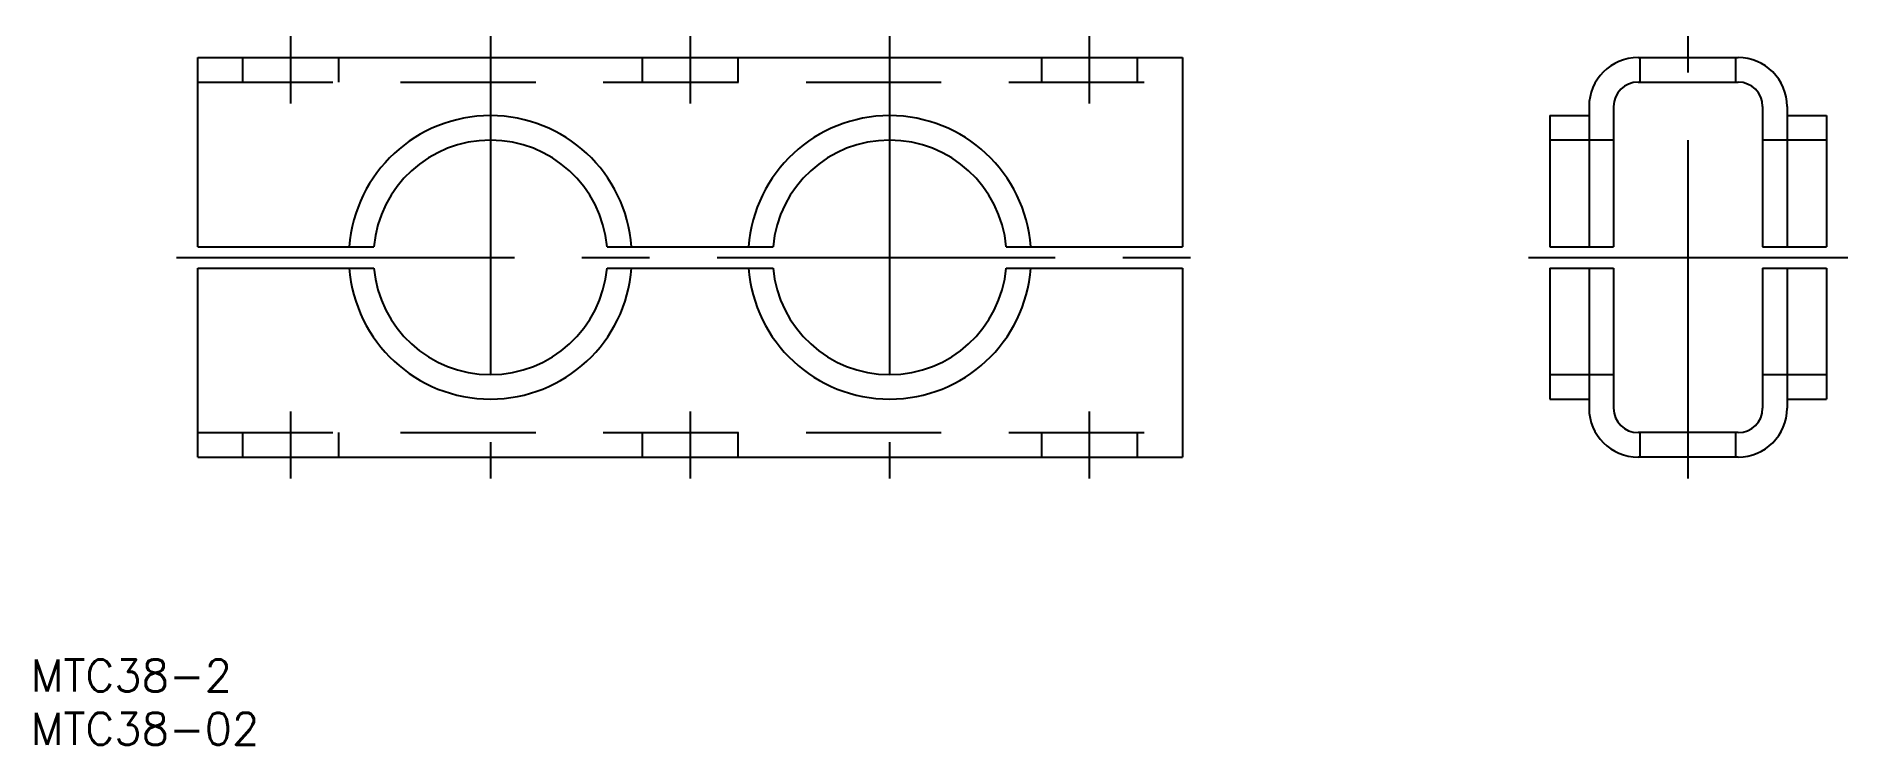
# Model space of a CAD drawing. Extents: x -43 to 128, y -46 to 21.
import ezdxf

# ---------------------------------------------------------------- set-up
doc = ezdxf.new("R2010")
doc.units = 0
doc.linetypes.add('CENTER', pattern=[50.8, 31.75, -6.35, 6.35, -6.35])
doc.linetypes.add('DASHED', pattern=[19.05, 12.7, -6.35])
doc.layers.get('0').update_dxf_attribs({"linetype": 'CONTINUOUS'})
doc.layers.add('CENTER', color=1, linetype='CENTER')
doc.styles.get("Standard").update_dxf_attribs({"font": 'txt.shx', "height": 3, "bigfont": 'bigfont.shx'})

msp = doc.modelspace()

# ---------------------------------------------------------------- linework, layer by layer
at = {"color": 7, "linetype": 'CONTINUOUS'}
for p, q in [((-27.5, 18.75), (65, 18.75)), ((-27.5, 1), (-27.5, 18.75)), ((65, 18.75), (65, 1)), ((107.8, 18.75), (117.2, 18.75)), ((107.8, 16.45), (117.2, 16.45)), ((103.2, 14.15), (103.2, 1)), ((105.5, 14.15), (105.5, 1)), ((119.5, 14.15), (119.5, 1)), ((121.8, 14.15), (121.8, 1)), ((99.5, 13.3), (99.5, 1)), ((99.5, 13.3), (103.2, 13.3)), ((121.8, 13.3), (125.5, 13.3)), ((125.5, 13.3), (125.5, 1)), ((-27.5, 1), (-10.95, 1)), ((10.95, 1), (26.55, 1)), ((48.45, 1), (65, 1)), ((99.5, 1), (105.5, 1)), ((119.5, 1), (125.5, 1)), ((-27.5, -1), (-10.95, -1)), ((-27.5, -18.75), (-27.5, -1)), ((10.95, -1), (26.55, -1)), ((48.45, -1), (65, -1)), ((65, -1), (65, -18.75)), ((99.5, -1), (105.5, -1)), ((99.5, -1), (99.5, -13.3)), ((103.2, -1), (103.2, -14.15)), ((105.5, -1), (105.5, -14.15)), ((119.5, -1), (119.5, -14.15)), ((119.5, -1), (125.5, -1)), ((121.8, -1), (121.8, -14.15)), ((125.5, -1), (125.5, -13.3)), ((99.5, -13.3), (103.2, -13.3)), ((121.8, -13.3), (125.5, -13.3)), ((117.2, -16.45), (107.8, -16.45)), ((-27.5, -18.75), (65, -18.75)), ((117.2, -18.75), (107.8, -18.75))]:
    msp.add_line(p, q, dxfattribs=at)
at = {"color": 3, "linetype": 'DASHED'}
for p, q in [((-23.25, 16.45), (-23.25, 18.75)), ((-14.25, 16.45), (-14.25, 18.75)), ((14.25, 18.75), (14.25, 16.45)), ((23.25, 18.75), (23.25, 16.45)), ((51.75, 18.75), (51.75, 16.45)), ((60.75, 18.75), (60.75, 16.45)), ((108, 16.45), (108, 18.75)), ((117, 16.45), (117, 18.75)), ((-27.5, 16.45), (65, 16.45)), ((105.5, 11), (99.5, 11)), ((125.5, 11), (119.5, 11)), ((99.5, -11), (105.5, -11)), ((119.5, -11), (125.5, -11)), ((-27.5, -16.45), (65, -16.45)), ((-23.25, -18.75), (-23.25, -16.45)), ((-14.25, -18.75), (-14.25, -16.45)), ((14.25, -16.45), (14.25, -18.75)), ((23.25, -16.45), (23.25, -18.75)), ((51.75, -16.45), (51.75, -18.75)), ((60.75, -16.45), (60.75, -18.75)), ((108, -18.75), (108, -16.45)), ((117, -18.75), (117, -16.45))]:
    msp.add_line(p, q, dxfattribs=at)
at = {"color": 7, "linetype": 'CONTINUOUS'}
for centre, radius, start, end in [((107.8, 14.15), 4.6, 90, 180), ((117.2, 14.15), 4.6, 0, 90), ((107.8, 14.15), 2.3, 90, 180), ((117.2, 14.15), 2.3, 0, 90), ((0, 0), 13.3, 4.312, 175.688), ((37.5, 0), 13.3, 4.312, 175.688), ((0, 0), 11, 5.2159, 174.7841), ((37.5, 0), 11, 5.2159, 174.7841), ((0, 0), 13.3, 184.312, 355.688), ((0, 0), 11, 185.2159, 354.7841), ((37.5, 0), 13.3, 184.312, 355.688), ((37.5, 0), 11, 185.2159, 354.7841), ((107.8, -14.15), 4.6, 180, 270), ((107.8, -14.15), 2.3, 180, 270), ((117.2, -14.15), 4.6, 270, 0), ((117.2, -14.15), 2.3, 270, 0)]:
    msp.add_arc(centre, radius, start, end, dxfattribs=at)
at = {"layer": 'CENTER', "color": 1, "linetype": 'CENTER'}
for p, q in [((-18.75, 14.45), (-18.75, 20.75)), ((0, 20.75), (0, -20.75)), ((18.75, 20.75), (18.75, 14.45)), ((37.5, 20.75), (37.5, -20.75)), ((56.25, 20.75), (56.25, 14.45)), ((112.5, -20.75), (112.5, 20.75)), ((-29.5, 0), (67, 0)), ((97.5, 0), (127.5, 0)), ((-18.75, -20.75), (-18.75, -14.45)), ((18.75, -14.45), (18.75, -20.75)), ((56.25, -14.45), (56.25, -20.75))]:
    msp.add_line(p, q, dxfattribs=at)

# ---------------------------------------------------------------- texts
at = {"color": 7, "linetype": 'CONTINUOUS'}
for s, p in [('MTC38-2', (-43.18, -40.74)), ('MTC38-02', (-43.18, -45.74))]:
    msp.add_text(s, height=3, dxfattribs=at).set_placement(p)

doc.saveas('drawing.dxf')
